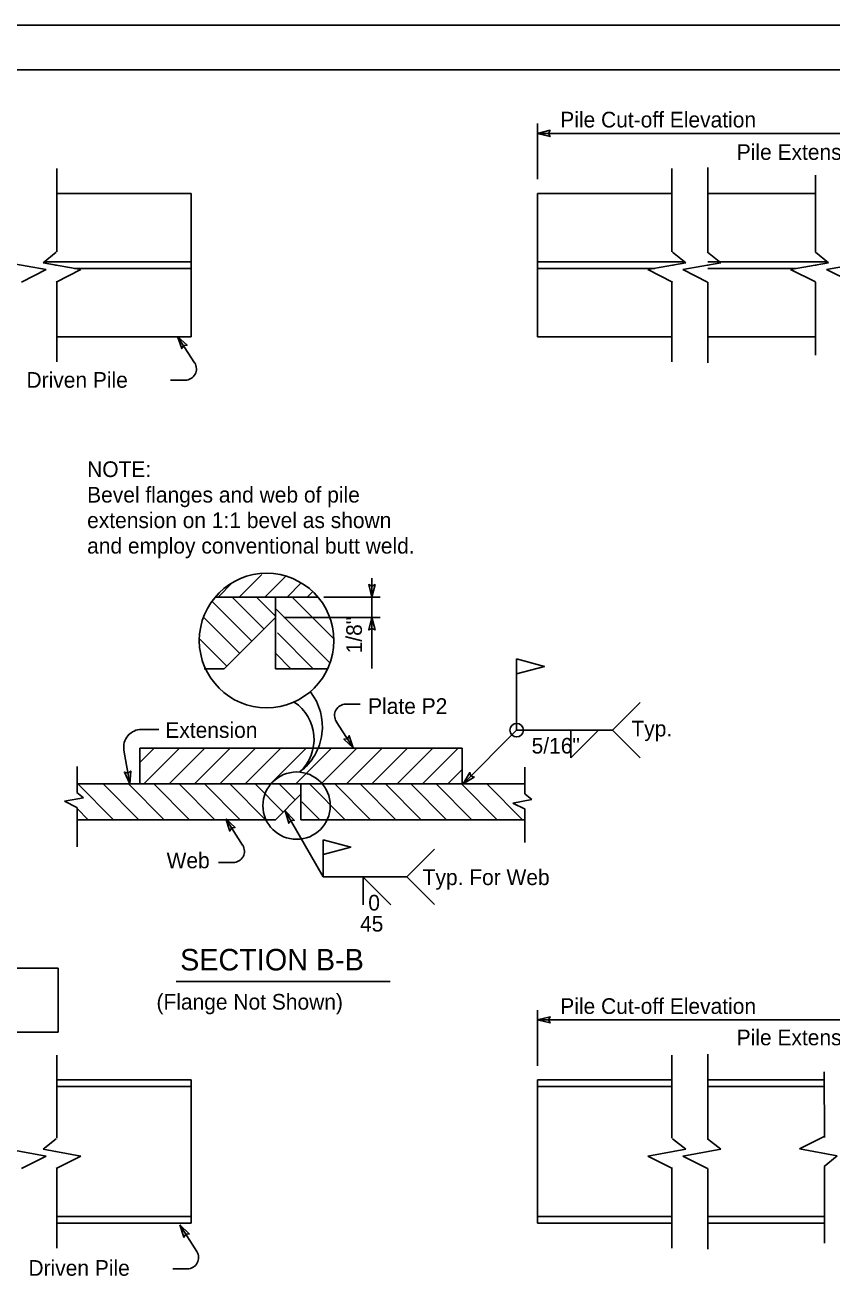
# Model space of a CAD drawing. Extents: x 999.2 to 1036.7, y 999.3 to 1022.6.
# Drawn here: x 1017.08 to 1026.08, y 1008.03 to 1022 of the extents above; entities that cross this region are included whole.
import ezdxf

# ---------------------------------------------------------------- set-up
doc = ezdxf.new("R2010")
doc.units = 0
for name, color, linetype in [('01-Slab', 7, 'Continuous'), ('03-Dimensions', 7, 'Continuous'), ('04-Hidden', 7, 'Continuous'), ('10-Sheet Border', 7, 'Continuous'), ('30-Program-Titles', 7, 'Continuous'), ('Level 14', 7, 'Continuous'), ('S_PL_Dimens_PR', 7, 'Continuous')]:
    doc.layers.add(name, color=color, linetype=linetype)

msp = doc.modelspace()

# ---------------------------------------------------------------- linework, layer by layer
at = {"layer": '01-Slab'}
for p, q in [((1018.932, 1020.119), (1017.432, 1020.119)), ((1018.932, 1019.319), (1018.932, 1020.119)), ((1022.796, 1019.319), (1022.796, 1020.119)), ((1022.796, 1020.119), (1024.296, 1020.119)), ((1024.696, 1020.119), (1025.9, 1020.119)), ((1018.932, 1019.319), (1018.932, 1018.519)), ((1022.796, 1019.319), (1022.796, 1018.519)), ((1018.932, 1018.519), (1017.432, 1018.519)), ((1022.796, 1018.519), (1024.296, 1018.519)), ((1024.696, 1018.519), (1025.9, 1018.519)), ((1019.205, 1015.611), (1020.346, 1015.611)), ((1019.87, 1014.811), (1019.87, 1015.611)), ((1019.87, 1015.385), (1019.297, 1014.811)), ((1019.074, 1014.811), (1019.297, 1014.811)), ((1019.87, 1014.811), (1020.453, 1014.811)), ((1018.356, 1013.924), (1021.956, 1013.924)), ((1018.356, 1013.524), (1018.356, 1013.924)), ((1021.956, 1013.524), (1021.956, 1013.924)), ((1017.656, 1013.524), (1022.656, 1013.524)), ((1020.156, 1013.124), (1020.156, 1013.524)), ((1020.156, 1013.411), (1019.87, 1013.124)), ((1017.656, 1013.124), (1019.87, 1013.124)), ((1020.156, 1013.124), (1022.656, 1013.124)), ((1018.762, 1011.319), (1021.153, 1011.319)), ((1018.932, 1010.219), (1017.432, 1010.219)), ((1018.932, 1009.419), (1018.932, 1010.219)), ((1022.796, 1009.419), (1022.796, 1010.219)), ((1022.796, 1010.219), (1024.296, 1010.219)), ((1024.696, 1010.219), (1025.998, 1010.219)), ((1018.932, 1010.144), (1017.432, 1010.144)), ((1022.796, 1010.144), (1024.296, 1010.144)), ((1024.696, 1010.144), (1025.998, 1010.144)), ((1018.932, 1009.419), (1018.932, 1008.619)), ((1022.796, 1009.419), (1022.796, 1008.619)), ((1018.932, 1008.694), (1017.432, 1008.694)), ((1022.796, 1008.694), (1024.296, 1008.694)), ((1024.696, 1008.694), (1025.998, 1008.694)), ((1018.932, 1008.619), (1017.432, 1008.619)), ((1022.796, 1008.619), (1024.296, 1008.619)), ((1024.696, 1008.619), (1025.998, 1008.619))]:
    msp.add_line(p, q, dxfattribs=at)
at = {"layer": '03-Dimensions'}
for p, q in [((1022.796, 1020.278), (1022.796, 1020.899)), ((1022.796, 1020.79), (1026.455, 1020.79)), ((1024.696, 1019.455), (1024.696, 1020.408)), ((1017.432, 1019.468), (1017.432, 1020.397)), ((1024.296, 1019.468), (1024.296, 1020.397)), ((1025.9, 1019.462), (1025.9, 1020.325)), ((1017.425, 1019.463), (1017.277, 1019.346)), ((1024.304, 1019.463), (1024.451, 1019.346)), ((1024.693, 1019.463), (1024.841, 1019.346)), ((1025.897, 1019.464), (1026.045, 1019.346)), ((1016.888, 1019.346), (1017.311, 1019.268)), ((1017.277, 1019.346), (1017.7, 1019.268)), ((1017.425, 1019.311), (1017.425, 1019.318)), ((1024.451, 1019.346), (1024.028, 1019.268)), ((1024.304, 1019.311), (1024.304, 1019.318)), ((1024.841, 1019.346), (1024.418, 1019.268)), ((1024.693, 1019.311), (1024.693, 1019.318)), ((1026.045, 1019.346), (1025.621, 1019.268)), ((1025.897, 1019.312), (1025.897, 1019.319)), ((1026.446, 1019.347), (1026.023, 1019.269)), ((1017.311, 1019.268), (1017.035, 1019.13)), ((1017.7, 1019.268), (1017.425, 1019.13)), ((1024.028, 1019.268), (1024.304, 1019.13)), ((1024.418, 1019.268), (1024.693, 1019.13)), ((1025.621, 1019.268), (1025.897, 1019.131)), ((1026.023, 1019.269), (1026.299, 1019.132)), ((1017.432, 1019.138), (1017.432, 1018.24)), ((1024.296, 1019.138), (1024.296, 1018.24)), ((1024.696, 1019.13), (1024.696, 1018.229)), ((1025.9, 1018.312), (1025.9, 1019.129)), ((1018.969, 1018.226), (1018.779, 1018.523)), ((1018.701, 1018.034), (1018.864, 1018.034)), ((1019.475, 1015.616), (1019.72, 1015.862)), ((1019.752, 1015.611), (1019.987, 1015.846)), ((1020.948, 1015.611), (1020.948, 1015.823)), ((1019.23, 1015.611), (1019.393, 1015.775)), ((1020, 1015.611), (1020.159, 1015.77)), ((1020.227, 1015.614), (1020.287, 1015.674)), ((1019.604, 1015.123), (1019.162, 1015.565)), ((1019.742, 1015.257), (1019.389, 1015.611)), ((1019.874, 1015.396), (1019.659, 1015.611)), ((1020.523, 1015.145), (1020.058, 1015.611)), ((1020.41, 1015.611), (1021.038, 1015.611)), ((1020.948, 1015.385), (1020.948, 1015.613)), ((1020.948, 1015.611), (1020.949, 1015.611)), ((1019.47, 1014.984), (1019.072, 1015.382)), ((1020.48, 1014.873), (1019.871, 1015.482)), ((1019.966, 1015.385), (1021.041, 1015.385)), ((1020.948, 1014.814), (1020.948, 1015.385)), ((1019.328, 1014.84), (1019.021, 1015.148)), ((1020.291, 1014.811), (1019.892, 1015.211)), ((1020.044, 1014.811), (1019.869, 1014.987)), ((1022.563, 1014.125), (1022.563, 1014.92)), ((1022.563, 1014.754), (1022.563, 1014.92)), ((1022.873, 1014.837), (1022.563, 1014.92)), ((1022.873, 1014.837), (1022.563, 1014.92)), ((1022.563, 1014.92), (1022.563, 1014.754)), ((1022.563, 1014.125), (1022.563, 1014.848)), ((1022.873, 1014.837), (1022.563, 1014.754)), ((1022.563, 1014.754), (1022.873, 1014.837)), ((1022.563, 1014.611), (1022.563, 1014.302)), ((1020.818, 1014.415), (1020.656, 1014.415)), ((1023.633, 1014.125), (1023.942, 1014.434)), ((1020.55, 1014.223), (1020.74, 1013.926)), ((1021.965, 1013.527), (1022.563, 1014.125)), ((1022.563, 1014.125), (1023.633, 1014.125)), ((1023.166, 1014.125), (1023.166, 1013.816)), ((1023.166, 1013.816), (1023.475, 1014.125)), ((1023.633, 1014.125), (1023.942, 1013.816)), ((1018.356, 1013.763), (1018.518, 1013.924)), ((1018.401, 1013.524), (1018.8, 1013.924)), ((1018.683, 1013.524), (1019.083, 1013.924)), ((1018.966, 1013.524), (1019.366, 1013.924)), ((1019.249, 1013.524), (1019.649, 1013.924)), ((1019.532, 1013.524), (1019.931, 1013.924)), ((1019.814, 1013.524), (1020.214, 1013.924)), ((1020.097, 1013.524), (1020.497, 1013.924)), ((1020.38, 1013.524), (1020.78, 1013.924)), ((1020.663, 1013.524), (1021.062, 1013.924)), ((1020.945, 1013.524), (1021.345, 1013.924)), ((1021.228, 1013.524), (1021.628, 1013.924)), ((1021.511, 1013.524), (1021.911, 1013.924)), ((1017.656, 1013.43), (1017.656, 1013.72)), ((1022.656, 1013.411), (1022.656, 1013.713)), ((1021.794, 1013.524), (1021.956, 1013.687)), ((1017.655, 1013.43), (1017.728, 1013.371)), ((1018.063, 1013.124), (1017.664, 1013.524)), ((1018.346, 1013.124), (1017.947, 1013.524)), ((1018.629, 1013.124), (1018.229, 1013.524)), ((1018.912, 1013.124), (1018.512, 1013.524)), ((1019.194, 1013.124), (1018.795, 1013.524)), ((1019.477, 1013.124), (1019.078, 1013.524)), ((1019.76, 1013.124), (1019.36, 1013.524)), ((1019.956, 1013.211), (1019.643, 1013.524)), ((1020.092, 1013.347), (1019.92, 1013.52)), ((1020.65, 1013.124), (1020.25, 1013.524)), ((1020.932, 1013.124), (1020.533, 1013.524)), ((1021.215, 1013.124), (1020.816, 1013.524)), ((1021.498, 1013.124), (1021.098, 1013.524)), ((1021.781, 1013.124), (1021.381, 1013.524)), ((1022.063, 1013.124), (1021.664, 1013.524)), ((1022.346, 1013.124), (1021.947, 1013.524)), ((1022.629, 1013.124), (1022.229, 1013.524)), ((1017.728, 1013.371), (1017.517, 1013.332)), ((1017.517, 1013.332), (1017.655, 1013.263)), ((1017.655, 1013.354), (1017.655, 1013.357)), ((1020.367, 1013.124), (1020.167, 1013.324)), ((1022.731, 1013.35), (1022.52, 1013.311)), ((1022.52, 1013.311), (1022.658, 1013.242)), ((1022.658, 1013.409), (1022.731, 1013.35)), ((1022.658, 1013.333), (1022.658, 1013.337)), ((1017.656, 1012.823), (1017.656, 1013.262)), ((1017.781, 1013.124), (1017.656, 1013.249)), ((1019.505, 1012.839), (1019.316, 1013.136)), ((1020.403, 1012.486), (1019.98, 1013.224)), ((1022.656, 1012.872), (1022.656, 1013.242)), ((1020.403, 1012.902), (1020.712, 1012.819)), ((1020.403, 1012.736), (1020.403, 1012.902)), ((1020.403, 1012.486), (1020.403, 1012.83)), ((1020.712, 1012.819), (1020.403, 1012.736)), ((1021.339, 1012.486), (1021.648, 1012.795)), ((1019.237, 1012.647), (1019.4, 1012.647)), ((1020.403, 1012.486), (1021.339, 1012.486)), ((1020.849, 1012.485), (1021.158, 1012.175)), ((1020.849, 1012.485), (1020.849, 1012.175)), ((1021.339, 1012.486), (1021.648, 1012.177)), ((1022.796, 1010.378), (1022.796, 1010.999)), ((1022.796, 1010.89), (1026.455, 1010.89)), ((1017.432, 1009.568), (1017.432, 1010.497)), ((1024.296, 1009.568), (1024.296, 1010.497)), ((1024.696, 1009.555), (1024.696, 1010.508)), ((1025.995, 1010.311), (1025.998, 1009.577)), ((1017.425, 1009.563), (1017.277, 1009.446)), ((1024.304, 1009.563), (1024.451, 1009.446)), ((1024.693, 1009.563), (1024.841, 1009.446)), ((1025.719, 1009.448), (1025.995, 1009.586)), ((1016.888, 1009.446), (1017.311, 1009.368)), ((1017.311, 1009.368), (1017.035, 1009.23)), ((1017.277, 1009.446), (1017.7, 1009.368)), ((1017.425, 1009.411), (1017.425, 1009.418)), ((1017.7, 1009.368), (1017.425, 1009.23)), ((1024.451, 1009.446), (1024.028, 1009.368)), ((1024.028, 1009.368), (1024.304, 1009.23)), ((1024.304, 1009.411), (1024.304, 1009.418)), ((1024.841, 1009.446), (1024.418, 1009.368)), ((1024.418, 1009.368), (1024.693, 1009.23)), ((1024.693, 1009.411), (1024.693, 1009.418)), ((1026.142, 1009.37), (1025.719, 1009.448)), ((1025.995, 1009.404), (1025.995, 1009.397)), ((1025.995, 1009.252), (1026.142, 1009.37)), ((1017.432, 1009.238), (1017.432, 1008.34)), ((1024.296, 1009.238), (1024.296, 1008.34)), ((1024.696, 1009.23), (1024.696, 1008.329)), ((1025.998, 1009.252), (1025.998, 1008.395)), ((1018.993, 1008.303), (1018.804, 1008.599)), ((1018.725, 1008.11), (1018.888, 1008.11))]:
    msp.add_line(p, q, dxfattribs=at)
for points in [[(1022.563, 1014.92), (1022.873, 1014.837), (1022.563, 1014.754)], [(1020.403, 1012.902), (1020.712, 1012.819), (1020.403, 1012.736)]]:
    msp.add_lwpolyline(points, close=True, dxfattribs=at)
for points in [[(1018.377, 1014.134), (1018.57, 1014.134)], [(1018.245, 1013.525), (1018.18, 1013.9)]]:
    msp.add_lwpolyline(points, dxfattribs=at)
for centre, radius in [((1019.772, 1015.126), 0.751), ((1022.563, 1014.125), 0.075), ((1020.107, 1013.282), 0.376)]:
    msp.add_circle(centre, radius, dxfattribs=at)
for centre, radius, start, end in [((1018.864, 1018.159), 0.125, 270, 32.5833), ((1019.764, 1014.164), 0.631, 307.1395, 38.1198), ((1019.804, 1014.025), 0.498, 313.1473, 56.1197), ((1020.656, 1014.29), 0.125, 90, 212.5833), ((1018.377, 1013.934), 0.2, 90, 189.7694), ((1019.4, 1012.772), 0.125, 270, 32.5833), ((1018.888, 1008.235), 0.125, 270, 32.5833)]:
    msp.add_arc(centre, radius, start, end, dxfattribs=at)
at = {"layer": '04-Hidden'}
for p, q in [((1018.932, 1019.356), (1017.303, 1019.356)), ((1018.932, 1019.281), (1017.623, 1019.281)), ((1022.796, 1019.356), (1024.426, 1019.356)), ((1022.796, 1019.281), (1024.106, 1019.281)), ((1024.696, 1019.356), (1026.019, 1019.356)), ((1024.696, 1019.281), (1025.677, 1019.281))]:
    msp.add_line(p, q, dxfattribs=at)
at = {"layer": '10-Sheet Border'}
msp.add_line((1007, 1021.5), (1035.5, 1021.5), dxfattribs=at)
at = {"layer": '30-Program-Titles'}
msp.add_lwpolyline([(1014.075, 1011.466), (1014.075, 1010.753), (1017.445, 1010.753), (1017.445, 1011.466)], close=True, dxfattribs=at)
at = {"layer": 'Level 14'}
msp.add_line((1036, 1022), (1000, 1022), dxfattribs=at)
at = {"layer": 'S_PL_Dimens_PR'}
for points in [[(1022.796, 1020.79), (1022.936, 1020.825), (1022.919, 1020.79), (1022.936, 1020.755)], [(1018.779, 1018.523), (1018.884, 1018.424), (1018.845, 1018.42), (1018.825, 1018.386)], [(1020.948, 1015.611), (1020.913, 1015.751), (1020.948, 1015.734), (1020.983, 1015.751)], [(1020.948, 1015.385), (1020.983, 1015.245), (1020.948, 1015.262), (1020.913, 1015.245)], [(1020.74, 1013.926), (1020.635, 1014.025), (1020.674, 1014.029), (1020.694, 1014.063)], [(1018.245, 1013.525), (1018.186, 1013.657), (1018.224, 1013.645), (1018.255, 1013.668)], [(1021.965, 1013.527), (1022.039, 1013.651), (1022.052, 1013.614), (1022.089, 1013.601)], [(1019.316, 1013.136), (1019.42, 1013.037), (1019.382, 1013.033), (1019.361, 1012.999)], [(1019.98, 1013.224), (1020.08, 1013.12), (1020.041, 1013.118), (1020.019, 1013.085)], [(1022.796, 1010.89), (1022.936, 1010.925), (1022.919, 1010.89), (1022.936, 1010.855)], [(1018.804, 1008.599), (1018.909, 1008.5), (1018.87, 1008.496), (1018.85, 1008.463)]]:
    msp.add_lwpolyline(points, close=True, dxfattribs=at)

# ---------------------------------------------------------------- texts
at = {"layer": '01-Slab'}
msp.add_text('SECTION B-B', height=0.24, dxfattribs=at).set_placement((1018.807, 1011.442))
at = {"layer": '03-Dimensions'}
for s, p in [('Pile Cut-off Elevation', (1023.05, 1020.856)), ('Pile Extension', (1025.02, 1020.494)), ('Driven Pile', (1017.092, 1017.949)), ('NOTE:', (1017.769, 1016.952)), ('Bevel flanges and web of pile', (1017.769, 1016.667)), ('extension on 1:1 bevel as shown', (1017.769, 1016.382)), ('and employ conventional butt weld.', (1017.769, 1016.097)), ('Plate P2', (1020.905, 1014.307)), ('Extension', (1018.642, 1014.039)), ('Typ.', (1023.844, 1014.055)), ('5/16"', (1022.73, 1013.864)), ('Web', (1018.656, 1012.583)), ('Typ. For Web', (1021.514, 1012.395)), ('0', (1020.907, 1012.111)), ('45', (1020.815, 1011.876)), ('(Flange Not Shown)', (1018.543, 1011.004)), ('Pile Cut-off Elevation', (1023.05, 1010.956)), ('Pile Extension', (1025.019, 1010.606)), ('Driven Pile', (1017.114, 1008.032))]:
    msp.add_text(s, height=0.175, dxfattribs=at).set_placement(p)
msp.add_text('1/8"', height=0.175, rotation=90, dxfattribs=at).set_placement((1020.836, 1014.983))

doc.saveas('drawing.dxf')
